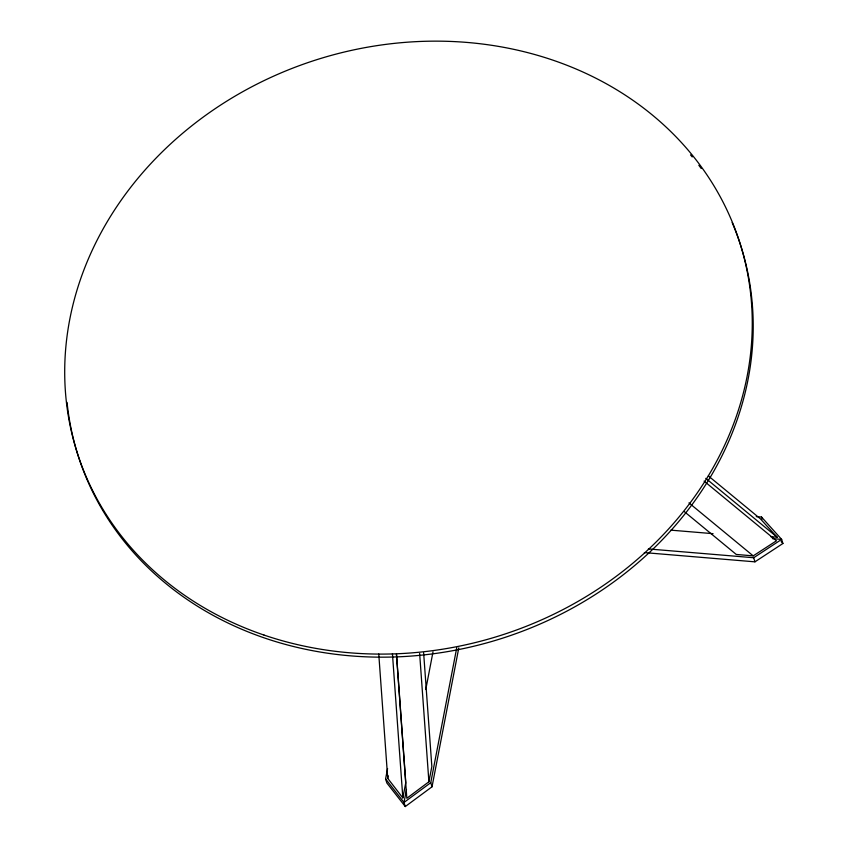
<?xml version="1.0" encoding="UTF-8"?>
<svg xmlns="http://www.w3.org/2000/svg" width="849" height="849" viewBox="0 0 849 849"><rect width="100%" height="100%" fill="white"/><g stroke="black" fill="none" stroke-linecap="round" stroke-linejoin="round"><path stroke-width="1.27" d="M458.789 647.904L432.024 786.79L405.281 806.55L386.868 783.011L385.595 778.915L387.59 768.536M396.515 654.399L405.78 782.682L402.84 797.943L387.728 778.342L388.216 775.795M406.501 789.474L403.997 802.454L405.281 806.55M425.763 689.526L433.011 651.883M396.43 654.112L406.83 798.283L428.904 781.78L431.844 766.52L423.63 652.775M432.024 786.79L430.751 782.682L456.762 647.702M430.751 782.682L403.997 802.454L385.595 778.915M648.349 548.942L753.679 557.74L781.632 539.391L761.521 517.041L756.257 516.606M644.359 552.603L754.952 561.836L782.905 543.498L781.632 539.391L772.399 538.627M684.262 511.576L736.263 554.45L753.201 555.872L776.464 540.792L704.076 481.107M770.648 536.653L777.153 537.194L760.343 518.771L708.342 475.896M670.869 530.147L713.064 533.671M705.784 478.348L777.153 537.194M688.964 502.905L753.201 555.872M781.154 541.545L782.905 543.498M761.521 517.041L762.158 519.1M753.679 557.74L754.952 561.836M419.639 653.486L428.904 781.78M392.44 653.783L402.84 797.943M378.76 654.017L387.728 778.342M732.167 222.587A347.549 302.191 -17.3 0 1 484.747 643.446A347.549 302.191 -17.3 0 1 67.05 402.373M690.524 154.889A347.549 302.191 -17.3 0 1 692.222 156.938M698.833 165.29A347.549 302.191 -17.3 0 1 701.232 168.505M264.028 635.073A347.549 302.191 -17.3 0 0 750.877 295.94A347.549 302.191 -17.3 0 0 210.552 111.845A347.549 302.191 -17.3 0 0 264.028 635.073"/></g></svg>
